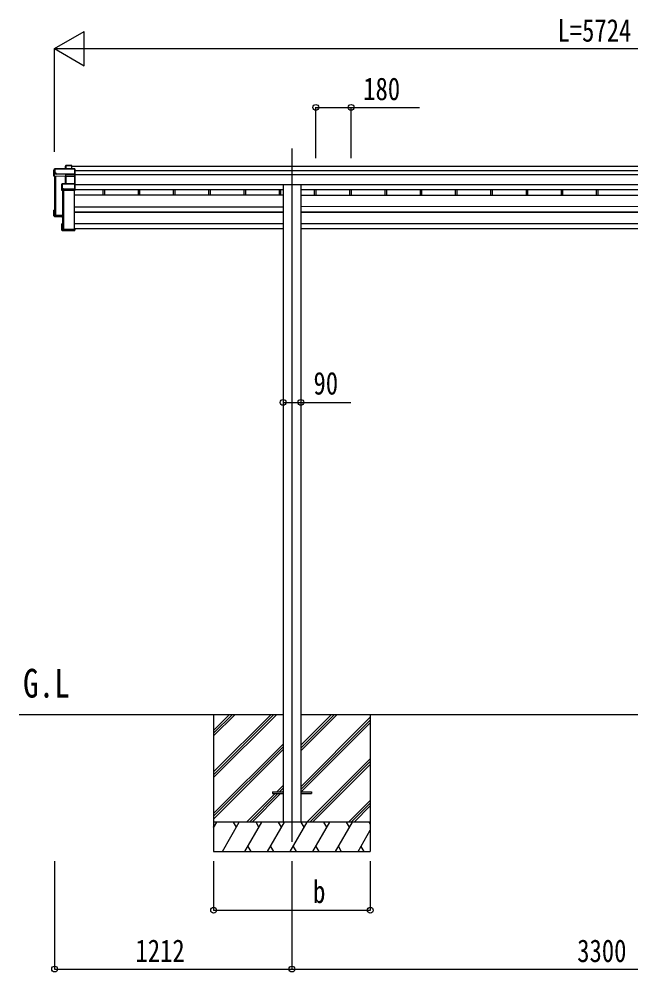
# Model space of a CAD drawing. Units: millimetres, scale not verified. Extents: x -27332 to 2102, y -19305 to 1485.
# Drawn here: x -14970 to -11845, y -14200 to -9335 of the extents above; entities that cross this region are included whole.
import ezdxf
from ezdxf.enums import TextEntityAlignment as Align

# ---------------------------------------------------------------- set-up
doc = ezdxf.new("R2010")
doc.units = ezdxf.units.MM
doc.header["$LTSCALE"] = 40
for name, color, linetype in [('0-2_USER1', 3, 'Continuous'), ('0-3_YKK_12', 2, 'Continuous'), ('0-4_YKK_13', 4, 'Continuous'), ('0-5_YKK_A1', 4, 'Continuous'), ('0-6_YKK_D', 6, 'Continuous')]:
    doc.layers.add(name, color=color, linetype=linetype)
doc.styles.add('ＭＳ ゴシック', font='')
doc.styles.get('ＭＳ ゴシック').set_extended_font_data('MS Gothic')

msp = doc.modelspace()

# ---------------------------------------------------------------- linework, layer by layer
at = {"layer": '0-3_YKK_12'}
for p, q in [((-13576.46, -9996.02), (-13576.46, -10473.75)), ((-13576.46, -10473.75), (-13576.46, -13535.54))]:
    msp.add_line(p, q, dxfattribs=at)
at = {"layer": '0-4_YKK_13'}
for p, q in [((-14792.5, -10136.73), (-14792.5, -10108.09)), ((-14788.02, -10100.3), (-14792.44, -10107.85)), ((-14685.72, -10100.06), (-14787.59, -10100.06)), ((-14787.59, -10100.5), (-14787.59, -10100.06)), ((-14787.59, -10100.5), (-14685.56, -10100.5)), ((-14787.59, -10122.38), (-14787.59, -10100.5)), ((-14733.37, -10085.74), (-14731.62, -10082.75)), ((-14733.37, -10100.06), (-14733.37, -10085.74)), ((-14731.56, -10082.5), (-14733.31, -10085.49)), ((-14731.62, -10082.75), (-14731.62, -10100.06)), ((-14701.56, -10082.25), (-14731.12, -10082.25)), ((-14731.12, -10082.7), (-14731.12, -10082.25)), ((-14700.56, -10083.3), (-14701.42, -10082.36)), ((-14701.42, -10100.06), (-14701.42, -10082.36)), ((-14700.56, -10100.06), (-14700.56, -10083.3)), ((-14685.56, -10100.5), (-14685.56, -10126.89)), ((-14685.42, -10100.17), (-14684.56, -10101.11)), ((-14684.56, -10126.53), (-14684.56, -10101.11)), ((-14788.55, -10126.22), (-14792.5, -10136.73)), ((-14733.46, -10139.29), (-14792.5, -10136.73)), ((-14788.09, -10122.43), (-14788.55, -10123.22)), ((-14788.55, -10126.22), (-14788.55, -10123.22)), ((-14780.06, -10124.8), (-14780.06, -10125.35)), ((-14732.05, -10126.89), (-14780.06, -10124.8)), ((-14780.06, -10125.35), (-14732.06, -10127.43)), ((-14732.57, -10136.92), (-14733.46, -10139.29)), ((-14732.98, -10175.81), (-14732.98, -10139.6)), ((-14732.96, -10139.72), (-14732.09, -10137.42)), ((-14732.09, -10137.42), (-14732.09, -10175.81)), ((-14732.06, -10127.43), (-14732.06, -10127.43)), ((-14732.06, -10136.81), (-14732.06, -10127.43)), ((-14732.06, -10127.43), (-14685.56, -10127.43)), ((-14685.56, -10126.89), (-14732.05, -10126.89)), ((-14685.56, -10136.79), (-14731.59, -10136.79)), ((-14731.59, -10136.79), (-14731.59, -10137.33)), ((-14685.7, -10136.98), (-14684.56, -10136.03)), ((-14685.56, -10127.43), (-14685.56, -10136.79)), ((-14685.56, -10137.33), (-14685.56, -10175.81)), ((-14685.43, -10127.24), (-14684.56, -10126.53)), ((-14684.56, -10136.03), (-14684.56, -10126.53)), ((-14684.56, -10176.83), (-14684.56, -10136.03)), ((-14752.48, -10209.52), (-14752.48, -10177.71)), ((-14750.98, -10205.46), (-14752.48, -10209.52)), ((-14750.31, -10175.91), (-14752.28, -10177.31)), ((-14751.99, -10210.02), (-14750.48, -10205.96)), ((-14685.56, -10210.02), (-14751.99, -10210.02)), ((-14750.52, -10201.7), (-14750.98, -10202.49)), ((-14750.98, -10205.46), (-14750.98, -10202.49)), ((-14750.48, -10205.96), (-14742.49, -10205.96)), ((-14685.56, -10175.81), (-14750.02, -10175.81)), ((-14750.02, -10175.81), (-14750.02, -10176.26)), ((-14742.49, -10201.65), (-14750.02, -10201.65)), ((-14742.49, -10204.17), (-14742.49, -10201.65)), ((-14742.49, -10204.17), (-14742.49, -10204.71)), ((-14685.56, -10204.17), (-14742.49, -10204.17)), ((-14742.49, -10205.96), (-14742.49, -10204.71)), ((-14742.49, -10204.71), (-14685.56, -10204.71)), ((-14685.56, -10176.26), (-14685.56, -10204.17)), ((-14685.56, -10204.71), (-14685.56, -10210.02)), ((-14685.56, -10210.02), (-14684.57, -10209.18)), ((-14685.43, -10175.94), (-14684.56, -10176.83)), ((-14685.43, -10204.52), (-14684.56, -10203.8)), ((-14684.57, -10209.18), (-14684.56, -10209.18)), ((-14684.56, -10203.8), (-14684.56, -10176.83)), ((-14684.56, -10209.18), (-14684.56, -10203.8)), ((-14792.5, -10339.56), (-14792.5, -10310.92)), ((-14791.56, -10311.32), (-14792.39, -10310.58)), ((-14788.56, -10310.56), (-14792.36, -10310.56)), ((-14788.56, -10310.45), (-14792.04, -10310.45)), ((-14791.56, -10311.32), (-14791.56, -10338.56)), ((-14788.56, -10311.32), (-14791.56, -10311.32)), ((-14788.56, -10315.37), (-14790.06, -10312.81)), ((-14788.56, -10312.81), (-14790.06, -10312.81)), ((-14790.06, -10337.13), (-14790.06, -10312.81)), ((-14788.55, -10342.55), (-14792.5, -10339.56)), ((-14791.56, -10338.56), (-14748.56, -10340.43)), ((-14748.56, -10338.94), (-14790.06, -10337.13)), ((-14788.55, -10342.55), (-14780.06, -10342.92)), ((-14785.72, -10333.85), (-14785.72, -10337.32)), ((-14780.06, -10342.92), (-14780.06, -10343.25)), ((-14780.06, -10343.25), (-14752.48, -10344.45)), ((-14780.06, -10343.25), (-14748.56, -10344.62)), ((-14752.48, -10412.36), (-14752.48, -10380.55)), ((-14751.99, -10380.05), (-14748.56, -10380.05)), ((-14748.56, -10380.89), (-14751.54, -10380.89)), ((-14750.04, -10382.38), (-14748.56, -10382.38)), ((-14750.04, -10410.32), (-14750.04, -10382.38)), ((-14686.56, -10410.32), (-14750.04, -10410.32)), ((-14748.15, -10409.58), (-14748.15, -10410.32)), ((-14684.56, -10405.5), (-14686.56, -10405.5)), ((-14686.56, -10405.95), (-14686.56, -10405.5)), ((-14686.56, -10405.95), (-14686.56, -10410.32)), ((-14684.56, -10405.95), (-14686.56, -10405.95)), ((-14684.56, -10405.5), (-14684.56, -10405.95)), ((-14684.56, -10405.95), (-14684.56, -10411.81)), ((-14752.35, -10412.7), (-14751.54, -10411.82)), ((-14752.28, -10412.75), (-14750.77, -10413.83)), ((-14685.56, -10412.85), (-14751.99, -10412.85)), ((-14751.99, -10412.85), (-14750.48, -10413.92)), ((-14751.54, -10411.82), (-14684.57, -10411.82)), ((-14750.48, -10413.92), (-14742.49, -10413.92)), ((-14742.49, -10413.92), (-14742.49, -10414.25)), ((-14742.49, -10414.25), (-14685.56, -10414.25)), ((-14742.49, -10414.25), (-14742.49, -10414.25)), ((-14742.49, -10414.25), (-14685.56, -10414.25)), ((-14685.56, -10412.85), (-14684.57, -10411.82)), ((-14685.56, -10414.25), (-14685.56, -10412.85)), ((-14685.43, -10414.13), (-14684.56, -10413.23)), ((-13676.46, -13281.04), (-13676.46, -13290.04)), ((-13676.46, -13281.04), (-13621.46, -13281.04)), ((-13531.46, -13281.04), (-13476.46, -13281.04)), ((-13476.46, -13281.04), (-13476.46, -13290.04)), ((-13676.46, -13290.04), (-13621.46, -13290.04)), ((-13531.46, -13290.04), (-13476.46, -13290.04))]:
    msp.add_line(p, q, dxfattribs=at)
for points in [[(-14792.5, -10108.09), (-14788.09, -10100.55), (-14788.09, -10122.43)], [(-14731.12, -10100.06), (-14731.12, -10082.7), (-14701.77, -10082.7), (-14701.77, -10100.06)], [(-14788.55, -10126.22), (-14780.06, -10126.59), (-14780.06, -10125.35)], [(-14780.06, -10124.8), (-14780.06, -10122.38), (-14787.59, -10122.38)], [(-14732.06, -10136.81), (-14732.06, -10136.81), (-14732.06, -10136.81)], [(-14731.59, -10175.81), (-14731.59, -10137.33), (-14685.56, -10137.33)], [(-14752.48, -10177.71), (-14750.52, -10176.31), (-14750.52, -10201.7)], [(-14750.02, -10201.65), (-14750.02, -10176.26), (-14685.56, -10176.26)], [(-14748.56, -10341.47), (-14792.5, -10339.56), (-14792.5, -10339.56), (-14791.56, -10338.56)], [(-14752.35, -10380.17), (-14751.54, -10380.89), (-14751.54, -10411.82)], [(-14684.57, -10411.82), (-14684.56, -10411.81), (-14684.56, -10413.23)]]:
    msp.add_lwpolyline(points, dxfattribs=at)
for centre, radius, start, end in [((-14787.71, -10101.91), 1.41, 85.38783, 105.84391), ((-14787.6, -10100.55), 0.494, 149.67684, 180.01902), ((-14787.59, -10100.56), 0.5, 90, 149.66687), ((-14731.24, -10084.11), 1.41, 85.38783, 105.84391), ((-14731.13, -10082.75), 0.494, 149.67684, 180.01902), ((-14731.12, -10082.75), 0.5, 90, 149.66687), ((-14787.71, -10123.79), 1.41, 85.38783, 105.84391), ((-14732.59, -10137.42), 0.502, 0.6157, 87.19354), ((-14732.46, -10137.29), 0.63, 355.28892, 50.49396), ((-14750.14, -10177.67), 1.41, 85.38783, 105.84391), ((-14750.14, -10203.06), 1.41, 85.38783, 105.84391), ((-14750.02, -10176.31), 0.498, 125.56678, 179.8201), ((-14750.02, -10176.31), 0.5, 90, 125.54593)]:
    msp.add_arc(centre, radius, start, end, dxfattribs=at)
for centre, major_axis, ratio, start_param, end_param in [((-14732.9, -10085.79), (-0.257, 0.444), 0.891995, 0.2825853, 0.9960465), ((-14701.77, -10082.75), (0.499, 0.499), 0.052408, 0.7330383, 1.5184364), ((-14701.06, -10082.75), (0.499, -0.499), 0.052408, 2.4085544, 3.1939525), ((-14685.77, -10100.56), (0.372, 0.372), 0.900404, 0.0523599, 0.837758), ((-14685.06, -10100.56), (-0.372, 0.372), 0.900404, 6.2308254, 7.0162236), ((-14733.46, -10139.71), (0.495, -0.086), 0.832908, 0.2017128, 1.7252301), ((-14731.57, -10136.97), (1, -0.045), 0.165035, 2.0927496, 3.0878869), ((-14731.59, -10137.47), (0.5, -0.046), 0.224394, 2.093456, 3.1010707), ((-14732.05, -10126.94), (0.011, 0.5), 0.002284, 1.4661262, 2.9758193), ((-14731.59, -10136.95), (1, 0), 0.165356, 1.5707963, 2.0604871), ((-14731.57, -10136.97), (1, -0.045), 0.165035, 2.0898554, 2.0927496), ((-14731.59, -10137.45), (0.5, 0), 0.226184, 1.5707963, 2.0728914), ((-14686.06, -10137.28), (0.498, 0.498), 0.083094, 5.4454273, 6.2002822), ((-14686.06, -10137.28), (-0.372, 0.372), 0.900404, 3.8746309, 4.6294858), ((-14685.06, -10126.94), (-0.372, 0.372), 0.900404, 0.7330383, 1.4878932), ((-14685.06, -10126.94), (0.498, 0.498), 0.083094, 2.3038346, 3.0586895), ((-14752.01, -10177.74), (-0.169, 0.473), 0.931403, 0.4203333, 1.203868), ((-14752.01, -10209.6), (-0.289, 0.44), 0.847113, 0.9113503, 1.694885), ((-14752.01, -10209.6), (0.498, -0.074), 0.830741, 4.1047896, 4.8883243), ((-14750.48, -10205.46), (0.479, 0.147), 0.993384, 2.8453888, 4.4124582), ((-14685.06, -10176.31), (-0.5, 0.5), 0.02182, 5.550147, 6.3050019), ((-14685.06, -10176.31), (-0.372, 0.372), 0.900404, 6.2613687, 7.0162236), ((-14685.06, -10204.22), (-0.372, 0.372), 0.900404, 0.7330383, 1.4878932), ((-14685.06, -10204.22), (0.498, 0.498), 0.083094, 2.3038346, 3.0586895), ((-14792.03, -10310.87), (0.257, 0.444), 0.891995, 1.432085, 2.1455462), ((-14792.03, -10310.88), (0.491, 0.117), 0.873782, 2.089881, 2.161818), ((-14791.98, -10310.95), (0.474, -0.272), 0.885613, 2.0407293, 2.8261274), ((-14752.01, -10380.47), (0.289, 0.44), 0.847113, 1.4467076, 2.2302423), ((-14752.01, -10380.47), (0.498, 0.074), 0.830741, 1.394861, 2.1783957), ((-14752.01, -10412.33), (0.169, 0.473), 0.931403, 1.9377246, 2.7212593), ((-14752.01, -10412.33), (-0.255, 0.46), 0.938446, 1.8784237, 2.6619584), ((-14750.48, -10413.43), (0.479, 0.147), 0.993384, 3.7907337, 4.4124582), ((-14685.06, -10413.75), (0.5, 0.5), 0.02182, 3.119776, 3.8746309)]:
    msp.add_ellipse(centre, major_axis=major_axis, ratio=ratio, start_param=start_param, end_param=end_param, dxfattribs=at)
at = {"layer": '0-5_YKK_A1'}
for p, q in [((-14700.56, -10086.1), (-9152.36, -10086.1)), ((-14684.56, -10108.98), (-9168.36, -10108.98)), ((-14788.56, -10136.9), (-14788.56, -10335.69)), ((-14787.06, -10136.96), (-14787.06, -10335.69)), ((-14786.55, -10136.98), (-14786.55, -10333.02)), ((-14783.44, -10137.12), (-14783.44, -10335.99)), ((-14684.56, -10129.14), (-9168.36, -10129.14)), ((-14748.56, -10210.02), (-14748.56, -10409.28)), ((-14747.06, -10210.02), (-14747.06, -10409.28)), ((-14743.44, -10210.02), (-14743.44, -10409.58)), ((-14687.06, -10409.58), (-14687.06, -10210.02)), ((-14684.56, -10180.34), (-9168.36, -10180.34)), ((-14684.56, -10204.66), (-13621.65, -10204.66)), ((-14542.51, -10204.66), (-14542.51, -10234.48)), ((-14534.36, -10204.66), (-14534.36, -10234.48)), ((-14362.51, -10204.66), (-14362.51, -10234.48)), ((-14354.36, -10204.66), (-14354.36, -10234.48)), ((-14182.51, -10204.66), (-14182.51, -10234.48)), ((-14174.36, -10204.66), (-14174.36, -10234.48)), ((-14002.51, -10204.66), (-14002.51, -10234.48)), ((-13994.36, -10204.66), (-13994.36, -10234.48)), ((-13822.51, -10204.66), (-13822.51, -10234.48)), ((-13814.36, -10204.66), (-13814.36, -10234.48)), ((-13642.51, -10204.66), (-13642.51, -10234.48)), ((-13634.36, -10204.66), (-13634.36, -10234.48)), ((-13531.25, -10204.66), (-10321.65, -10204.66)), ((-13462.51, -10204.66), (-13462.51, -10234.48)), ((-13454.36, -10204.66), (-13454.36, -10234.48)), ((-13282.51, -10204.66), (-13282.51, -10234.48)), ((-13274.36, -10204.66), (-13274.36, -10234.48)), ((-13102.51, -10204.66), (-13102.51, -10234.48)), ((-13094.36, -10204.66), (-13094.36, -10234.48)), ((-12922.51, -10204.66), (-12922.51, -10234.48)), ((-12914.36, -10204.66), (-12914.36, -10234.48)), ((-12742.51, -10204.66), (-12742.51, -10234.48)), ((-12734.36, -10204.66), (-12734.36, -10234.48)), ((-12562.51, -10204.66), (-12562.51, -10234.48)), ((-12554.36, -10204.66), (-12554.36, -10234.48)), ((-12380.94, -10204.66), (-12380.94, -10234.48)), ((-12374.36, -10204.66), (-12374.36, -10234.48)), ((-12200.94, -10204.66), (-12200.94, -10234.48)), ((-12194.36, -10204.66), (-12194.36, -10234.48)), ((-12022.51, -10204.66), (-12022.51, -10234.48)), ((-12014.36, -10204.66), (-12014.36, -10234.48)), ((-13621.66, -10234.48), (-14687.06, -10234.48)), ((-13531.27, -10234.48), (-10321.66, -10234.48)), ((-14687.06, -10293.26), (-13621.66, -10293.19)), ((-10321.66, -10293.26), (-13531.27, -10293.04)), ((-14788.26, -10335.99), (-14787.36, -10335.99)), ((-14786.55, -10333.02), (-14783.65, -10335.9)), ((-14783.44, -10335.99), (-14748.56, -10335.99)), ((-14783.44, -10335.99), (-14748.56, -10335.99)), ((-14687.06, -10319.5), (-13621.65, -10319.5)), ((-13621.66, -10322.21), (-14687.06, -10322.21)), ((-14542.51, -10319.5), (-14542.51, -10322.21)), ((-14534.36, -10319.5), (-14534.36, -10322.21)), ((-14362.51, -10319.5), (-14362.51, -10322.21)), ((-14354.36, -10319.5), (-14354.36, -10322.21)), ((-14182.51, -10319.5), (-14182.51, -10322.21)), ((-14174.36, -10319.5), (-14174.36, -10322.21)), ((-14002.51, -10319.5), (-14002.51, -10322.21)), ((-13994.36, -10319.5), (-13994.36, -10322.21)), ((-13822.51, -10319.5), (-13822.51, -10322.21)), ((-13814.36, -10319.5), (-13814.36, -10322.21)), ((-13642.51, -10319.5), (-13642.51, -10322.21)), ((-13634.36, -10319.5), (-13634.36, -10322.21)), ((-13531.27, -10319.5), (-10321.66, -10319.5)), ((-10321.66, -10322.21), (-13531.26, -10322.21)), ((-13462.51, -10319.5), (-13462.51, -10322.21)), ((-13454.36, -10319.5), (-13454.36, -10322.21)), ((-13282.51, -10319.5), (-13282.51, -10322.21)), ((-13274.36, -10319.5), (-13274.36, -10322.21)), ((-13102.51, -10319.5), (-13102.51, -10322.21)), ((-13094.36, -10319.5), (-13094.36, -10322.21)), ((-12922.51, -10319.5), (-12922.51, -10322.21)), ((-12914.36, -10319.5), (-12914.36, -10322.21)), ((-12742.51, -10319.5), (-12742.51, -10322.21)), ((-12734.36, -10319.5), (-12734.36, -10322.21)), ((-12562.51, -10319.5), (-12562.51, -10322.21)), ((-12554.36, -10319.5), (-12554.36, -10322.21)), ((-12380.94, -10319.5), (-12380.94, -10322.21)), ((-12374.36, -10319.5), (-12374.36, -10322.21)), ((-12200.94, -10319.5), (-12200.94, -10322.21)), ((-12194.36, -10319.5), (-12194.36, -10322.21)), ((-12022.51, -10319.5), (-12022.51, -10322.21)), ((-12014.36, -10319.5), (-12014.36, -10322.21)), ((-14748.26, -10409.58), (-14747.36, -10409.58)), ((-14746.55, -10406.61), (-14743.65, -10409.5)), ((-14743.44, -10409.58), (-14687.06, -10409.58)), ((-13621.66, -10380.78), (-14687.06, -10380.78)), ((-14686.56, -10406.86), (-14687.06, -10406.86)), ((-13621.66, -10406.86), (-14684.56, -10406.86)), ((-10321.66, -10380.78), (-13531.26, -10380.78)), ((-10321.66, -10406.85), (-13531.26, -10406.86)), ((-14970.18, -12885.54), (-13621.46, -12885.54)), ((-13976.46, -12885.54), (-13976.46, -13585.54)), ((-13976.46, -13179.51), (-13682.48, -12885.54)), ((-13976.46, -13193.65), (-13668.34, -12885.54)), ((-13976.46, -13207.8), (-13654.2, -12885.54)), ((-13976.46, -12967.38), (-13894.62, -12885.54)), ((-13976.46, -12981.52), (-13880.48, -12885.54)), ((-13976.46, -12995.66), (-13866.33, -12885.54)), ((-13531.46, -13071.17), (-13345.83, -12885.54)), ((-13531.46, -13057.02), (-13359.97, -12885.54)), ((-13531.46, -13042.88), (-13374.12, -12885.54)), ((-13531.46, -12885.54), (-10321.46, -12885.54)), ((-13176.46, -12885.54), (-13176.46, -13585.54)), ((-13531.46, -13255.01), (-13176.46, -12900.02)), ((-13531.46, -13269.15), (-13176.46, -12914.16)), ((-13529.2, -13281.04), (-13176.46, -12928.3)), ((-13976.46, -13391.64), (-13621.46, -13036.65)), ((-13976.46, -13405.79), (-13621.46, -13050.79)), ((-13976.46, -13419.93), (-13621.46, -13064.93)), ((-13499.86, -13435.54), (-13176.46, -13112.15)), ((-13485.71, -13435.54), (-13176.46, -13126.29)), ((-13471.57, -13435.54), (-13176.46, -13140.43)), ((-13653.72, -13281.04), (-13621.46, -13248.78)), ((-13639.58, -13281.04), (-13621.46, -13262.92)), ((-13625.44, -13281.04), (-13621.46, -13277.06)), ((-13808.22, -13435.54), (-13662.72, -13290.04)), ((-13794.08, -13435.54), (-13648.58, -13290.04)), ((-13779.94, -13435.54), (-13634.44, -13290.04)), ((-13287.72, -13435.54), (-13176.46, -13324.28)), ((-13273.58, -13435.54), (-13176.46, -13338.42)), ((-13259.44, -13435.54), (-13176.46, -13352.56)), ((-13176.46, -13435.54), (-13976.46, -13435.54)), ((-13976.46, -13464.48), (-13959.75, -13435.54)), ((-13974.76, -13461.52), (-13976.46, -13458.56)), ((-13931.92, -13585.54), (-13845.32, -13435.54)), ((-13860.32, -13461.52), (-13875.32, -13435.54)), ((-13816.45, -13585.54), (-13729.84, -13435.54)), ((-13744.85, -13461.52), (-13759.85, -13435.54)), ((-13700.98, -13585.54), (-13614.37, -13435.54)), ((-13629.38, -13461.52), (-13644.38, -13435.54)), ((-13585.51, -13585.54), (-13498.9, -13435.54)), ((-13513.9, -13461.52), (-13528.91, -13435.53)), ((-13470.04, -13585.54), (-13383.43, -13435.54)), ((-13398.43, -13461.52), (-13413.43, -13435.54)), ((-13354.57, -13585.54), (-13267.96, -13435.54)), ((-13282.96, -13461.52), (-13297.96, -13435.54)), ((-13176.46, -13445.98), (-13182.49, -13435.54)), ((-13239.1, -13585.54), (-13176.46, -13477.05)), ((-13801.45, -13559.56), (-13786.45, -13585.53)), ((-13685.98, -13559.55), (-13670.98, -13585.54)), ((-13570.51, -13559.56), (-13555.51, -13585.54)), ((-13455.04, -13559.56), (-13440.04, -13585.54)), ((-13339.57, -13559.56), (-13324.57, -13585.54)), ((-13224.1, -13559.56), (-13209.1, -13585.54)), ((-13976.46, -13585.54), (-13176.46, -13585.54))]:
    msp.add_line(p, q, dxfattribs=at)
for points in [[(-13621.67, -10180.34), (-13621.46, -12710.54), (-13621.46, -13435.54)], [(-13531.26, -10180.34), (-13531.46, -12710.54), (-13531.46, -13435.54)]]:
    msp.add_lwpolyline(points, dxfattribs=at)
for centre, radius, start, end in [((-14788.26, -10335.69), 0.299, 180.1578, 270.15693), ((-14787.36, -10335.69), 0.299, 269.84307, 359.8422), ((-14786.76, -10333.23), 0.3, 45.07151, 179.70637), ((-14783.44, -10335.69), 0.301, 225.19514, 270.02698), ((-14748.26, -10409.28), 0.299, 180.1578, 270.15693), ((-14747.36, -10409.28), 0.299, 269.84307, 359.8422), ((-14746.76, -10406.82), 0.3, 45.07151, 179.70637), ((-14743.44, -10409.28), 0.301, 225.19514, 270.02698)]:
    msp.add_arc(centre, radius, start, end, dxfattribs=at)
at = {"layer": '0-6_YKK_D'}
for p, q in [((-14788.56, -9486.1), (-14637.01, -9398.6)), ((-14637.01, -9573.6), (-14637.01, -9398.6)), ((-14788.56, -10012.24), (-14788.56, -9485.1)), ((-14788.56, -9486.1), (-14637.01, -9573.6)), ((-14788.56, -9486.1), (-14485.46, -9486.1)), ((-14613.56, -9486.1), (-9239.36, -9486.1)), ((-13454.36, -10046.21), (-13454.36, -9785.1)), ((-13274.36, -10046.21), (-13274.36, -9785.1)), ((-13621.66, -11266.06), (-13621.66, -11293.31)), ((-13531.26, -11264.12), (-13531.26, -11293.31)), ((-14788.56, -13635.54), (-14788.56, -14186.54)), ((-13976.46, -13635.54), (-13976.46, -13886.54)), ((-13576.46, -13635.54), (-13576.46, -14186.54)), ((-13576.46, -13635.54), (-13576.46, -14186.54)), ((-13176.46, -13635.54), (-13176.46, -13886.54)), ((-13976.46, -13885.54), (-13176.46, -13885.54)), ((-14788.56, -14185.54), (-13576.46, -14185.54)), ((-13576.46, -14185.54), (-10276.46, -14185.54))]:
    msp.add_line(p, q, dxfattribs=at)
for points in [[(-13454.36, -9786.1), (-13274.36, -9786.1), (-12924.6, -9786.1)], [(-13621.66, -11292.31), (-13531.26, -11292.31), (-13276.3, -11292.31)]]:
    msp.add_lwpolyline(points, dxfattribs=at)
for centre in [(-13454.36, -9786.1), (-13274.36, -9786.1), (-13621.66, -11292.31), (-13531.26, -11292.31), (-13976.46, -13885.54), (-13176.46, -13885.54), (-14788.56, -14185.54), (-13576.46, -14185.54), (-13576.46, -14185.54)]:
    msp.add_circle(centre, 14.88, dxfattribs=at)

# ---------------------------------------------------------------- texts
at = {"layer": '0-2_USER1', "style": 'ＭＳ ゴシック', "width": 0.8}
msp.add_text('G.L', height=146.6, dxfattribs=at).set_placement((-14949.84, -12843.42), align=Align.BOTTOM_LEFT)
at = {"layer": '0-6_YKK_D', "style": 'ＭＳ ゴシック', "width": 0.8}
for s, p in [('L=5724', (-12220.46, -9485.3)), ('180', (-13212.53, -9783.77)), ('90', (-13466.43, -11286.97)), ('b', (-13468.37, -13883.2)), ('1212', (-14375.71, -14184.54)), ('3300', (-12119.66, -14184.54))]:
    msp.add_text(s, height=115.5, dxfattribs=at).set_placement(p, align=Align.BOTTOM_LEFT)

doc.saveas('drawing.dxf')
